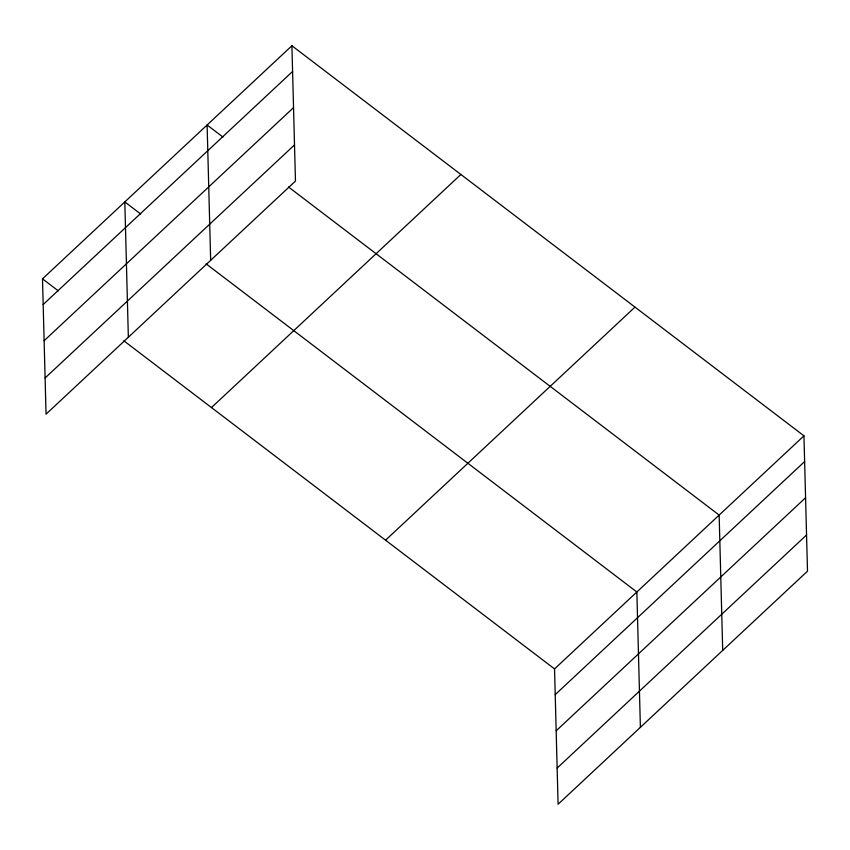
<?xml version="1.0" encoding="UTF-8"?>
<svg xmlns="http://www.w3.org/2000/svg" width="850" height="850" viewBox="0 0 850 850"><rect width="100%" height="100%" fill="white"/><g stroke="black" fill="none" stroke-linecap="round" stroke-linejoin="round"><path stroke-width="1.27" d="M291.911 45.751L295.46 181.082L46.049 414.163L42.5 278.832L291.911 45.751L803.951 435.837L807.5 571.168L558.089 804.249L554.54 668.918L803.951 435.837M43.169 304.544L292.591 71.464M44.126 340.723L293.537 107.642M45.093 377.995L294.514 144.914M211.469 407.564L460.891 174.473M385.571 540.186L634.982 307.105M555.22 694.631L804.631 461.55M556.166 730.809L805.577 497.728M557.143 768.071L806.554 534.99M222.955 137.062L207.113 125.003L210.662 260.334M288.437 186.947L719.153 515.079L722.702 650.42M140.643 213.988L124.812 201.917L128.35 337.248M206.125 263.861L636.852 591.993L640.39 727.334M42.5 278.832L58.342 290.902M123.824 340.786L554.54 668.918"/></g></svg>
